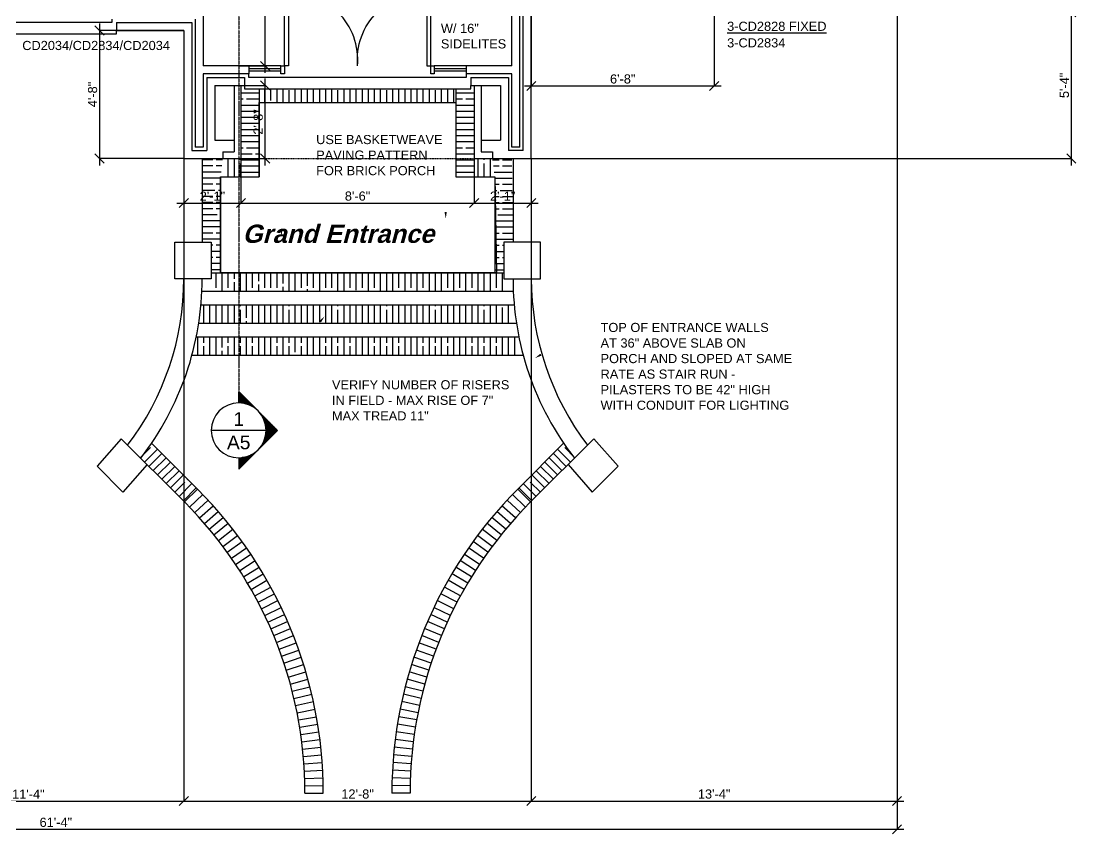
# Model space of a CAD drawing. Header units: inches. Extents: x 8 to 1535, y 73 to 1076.
# Drawn here: x 1073.4 to 1534.9, y 73.3 to 428.7 of the extents above; entities that cross this region are included whole.
import ezdxf
from ezdxf.enums import TextEntityAlignment as Align

# ---------------------------------------------------------------- set-up
doc = ezdxf.new("R2010")
doc.units = ezdxf.units.IN
doc.header["$MEASUREMENT"] = 0
doc.linetypes.add('HDR', pattern=[0.36, 0.1, -0.075, 0.11, -0.075])
doc.linetypes.add('THREEDOT', pattern=[1.75, 1, -0.15, 0.05, -0.15, 0.05, -0.15, 0.05, -0.15])
for name, color, linetype in [('AR BRICK WALL', 2, 'Continuous'), ('AR DOOR', 2, 'Continuous'), ('AR GLAZING', 2, 'Continuous'), ('AR HEADER', 3, 'HDR'), ('AR WALL', 7, 'Continuous'), ('BRIEF NOTE', 4, 'Continuous'), ('DIMENSIONS', 2, 'Continuous'), ('DWG TEXTURE', 3, 'Continuous'), ('GENERAL NOTE', 4, 'Continuous'), ('MEDIUM', 6, 'Continuous'), ('TITLES', 7, 'Continuous')]:
    doc.layers.add(name, color=color, linetype=linetype)
doc.styles.add('BRNOTES', font='swisseb.ttf', dxfattribs={"oblique": 15, "height": 5})
doc.styles.add('DIMTXT', font='ARIAL.TTF', dxfattribs={"height": 4})
doc.styles.add('NOTES', font='ARIAL.TTF', dxfattribs={"height": 4})
doc.styles.add('RMNAMES', font='ARIAL.TTF', dxfattribs={"height": 9})
doc.dimstyles.new('Arch', dxfattribs={"dimtxt": 0.1875, "dimasz": 4, "dimexe": 0.179993, "dimexo": 0.0625, "dimgap": 1, "dimtad": 1, "dimtoh": 1, "dimdec": 4, "dimzin": 0, "dimdsep": 46, "dimlunit": 4, "dimtxsty": 'DIMTXT', "dimblk1": 'OBLIQUE', "dimblk2": 'OBLIQUE', "dimsah": 1, "dimcen": 0.089996, "dimdle": 3, "dimadec": 0, "dimazin": 0, "dimtfac": 1, "dimtdec": 4, "dimtofl": 0, "dimtmove": 0, "dimatfit": 3, "dimldrblk": 'OBLIQUE', "dimfxl": 0, "dimfrac": 2, "dimtolj": 1, "dimtzin": 0, "dimarcsym": 0})

# ---------------------------------------------------------------- blocks, each defined once
blk = doc.blocks.new('DETCO 4')
at = {"layer": 'TITLES'}
blk.add_line((12, 0), (-12, 0), dxfattribs=at)
at = {"layer": 'TITLES', "color": 6, "style": 'RMNAMES'}
for tag, p in [('LTR', (0, 1.95)), ('SHT', (0, -8.25))]:
    blk.add_attdef(tag, text='', height=6, dxfattribs=at).set_placement(p, align=Align.CENTER)
blk = doc.blocks.new('*X59')
at = {"color": 0}
for p, q in [((1253.8, 235.89), (1248.14, 241.54)), ((1250.19, 243.27), (1250.03, 243.43)), ((1255.68, 237.77), (1251.25, 242.21)), ((1248.14, 230.23), (1242.48, 235.89)), ((1250.03, 232.12), (1244.37, 237.77)), ((1251.91, 234), (1246.26, 239.66)), ((1244.37, 226.46), (1238.71, 232.11)), ((1246.26, 228.34), (1240.6, 234)), ((1238.71, 220.8), (1233.06, 226.46)), ((1235.1, 228.18), (1234.94, 228.34)), ((1240.6, 222.69), (1236.16, 227.12)), ((1242.48, 224.57), (1236.83, 230.23)), ((1236.83, 218.91), (1231.17, 224.57))]:
    blk.add_line(p, q, dxfattribs=at)
blk = doc.blocks.new('*X58')
at = {"color": 0}
for p, q in [((1219.69, 368.01), (1222.5, 368.01)), ((1220.02, 365.35), (1222.5, 365.35)), ((1224, 368.01), (1228.12, 368.01)), ((1224, 365.35), (1228.16, 365.35)), ((1220.36, 362.68), (1228.19, 362.68)), ((1220.61, 360.01), (1228.23, 360.01)), ((1220.61, 357.35), (1222.5, 357.35)), ((1224, 357.35), (1228.27, 357.35)), ((1220.61, 354.68), (1221.5, 354.68)), ((1220.61, 352.01), (1222.5, 352.01)), ((1223, 354.68), (1228.3, 354.68)), ((1224, 352.01), (1228.34, 352.01)), ((1220.61, 349.34), (1222.5, 349.34)), ((1220.61, 346.68), (1222.5, 346.68)), ((1224, 349.34), (1228.38, 349.34)), ((1224, 346.68), (1228.41, 346.68)), ((1222, 344.01), (1228.45, 344.01)), ((1220.61, 341.34), (1228.49, 341.34)), ((1220.61, 338.68), (1228.52, 338.68)), ((1220.61, 336.01), (1222.5, 336.01)), ((1221, 333.34), (1228.6, 333.34)), ((1224, 336.01), (1228.56, 336.01)), ((1220.61, 330.68), (1222.5, 330.68)), ((1220.61, 328.01), (1224.61, 328.01)), ((1224, 330.68), (1224.61, 330.68)), ((1220.61, 325.34), (1222.5, 325.34)), ((1224, 325.34), (1224.61, 325.34)), ((1220.61, 322.68), (1224.61, 322.68)), ((1220.61, 320.01), (1224.61, 320.01))]:
    blk.add_line(p, q, dxfattribs=at)
blk = doc.blocks.new('*X57')
at = {"color": 0}
for p, q in [((1104.03, 360.61), (1104.03, 368.61)), ((1106.7, 360.61), (1106.7, 368.61)), ((1109.37, 368), (1109.37, 368.61)), ((1109.37, 360.61), (1109.37, 366.5))]:
    blk.add_line(p, q, dxfattribs=at)
blk = doc.blocks.new('*X56')
at = {"color": 0}
for p, q in [((1213.37, 360.61), (1213.37, 368.61)), ((1216.04, 368), (1216.04, 368.61)), ((1216.04, 360.61), (1216.04, 366.5)), ((1218.7, 360.61), (1218.7, 368.61))]:
    blk.add_line(p, q, dxfattribs=at)
blk = doc.blocks.new('*X55')
at = {"color": 0}
for p, q in [((1098.7, 312), (1098.7, 318.61)), ((1101.37, 310.61), (1101.37, 318.61)), ((1104.03, 312), (1104.03, 318.61)), ((1106.7, 316), (1106.7, 318.61)), ((1109.37, 310.61), (1109.37, 318.5)), ((1112.04, 310.61), (1112.04, 318.61)), ((1114.7, 312), (1114.7, 318.61)), ((1117.37, 315), (1117.37, 318.61)), ((1120.04, 312), (1120.04, 318.61)), ((1122.7, 312), (1122.7, 318.61)), ((1125.37, 312), (1125.37, 318.61)), ((1128.04, 314), (1128.04, 318.61)), ((1130.7, 310.61), (1130.7, 318.5)), ((1133.37, 310.61), (1133.37, 318.61)), ((1136.04, 312), (1136.04, 318.61)), ((1138.7, 313), (1138.7, 318.61)), ((1141.37, 312), (1141.37, 318.61)), ((1144.04, 310.61), (1144.04, 318.61)), ((1146.7, 312), (1146.7, 318.61)), ((1149.37, 312), (1149.37, 318.61)), ((1152.04, 310.61), (1152.04, 318.5)), ((1154.7, 310.61), (1154.7, 318.61)), ((1157.37, 312), (1157.37, 318.61)), ((1160.04, 311), (1160.04, 318.61)), ((1162.7, 312), (1162.7, 318.61)), ((1165.37, 310.61), (1165.37, 318.61)), ((1168.04, 312), (1168.04, 318.61)), ((1170.7, 310.61), (1170.7, 318.61)), ((1173.37, 310.61), (1173.37, 318.5)), ((1176.04, 310.61), (1176.04, 318.61)), ((1178.7, 312), (1178.7, 318.61)), ((1181.37, 310.61), (1181.37, 318.61)), ((1184.04, 312), (1184.04, 318.61)), ((1186.7, 310.61), (1186.7, 318.61)), ((1189.37, 312), (1189.37, 318.61)), ((1192.04, 310.61), (1192.04, 318.61)), ((1194.7, 310.61), (1194.7, 318.5)), ((1197.37, 310.61), (1197.37, 318.61)), ((1200.04, 312), (1200.04, 318.61)), ((1202.7, 310.61), (1202.7, 318.61)), ((1205.37, 312), (1205.37, 318.61)), ((1208.04, 310.61), (1208.04, 318.61)), ((1210.7, 312), (1210.7, 318.61)), ((1213.37, 310.61), (1213.37, 318.61)), ((1216.04, 310.61), (1216.04, 318.5)), ((1218.7, 310.61), (1218.7, 318.61)), ((1221.37, 312), (1221.37, 318.61)), ((1224.04, 310.61), (1224.04, 318.61)), ((1106.7, 310.61), (1106.7, 314.5)), ((1117.37, 310.61), (1117.37, 313.5)), ((1128.04, 310.61), (1128.04, 312.5)), ((1138.7, 310.61), (1138.7, 311.5))]:
    blk.add_line(p, q, dxfattribs=at)
blk = doc.blocks.new('*X54')
at = {"color": 0}
for p, q in [((1109.61, 397.35), (1117.61, 397.35)), ((1109.61, 394.68), (1110.5, 394.68)), ((1112, 394.68), (1117.61, 394.68)), ((1109.61, 392.01), (1117.61, 392.01)), ((1109.61, 389.35), (1117.61, 389.35)), ((1109.61, 386.68), (1117.61, 386.68)), ((1109.61, 384.01), (1117.61, 384.01)), ((1109.61, 381.35), (1117.61, 381.35)), ((1109.61, 378.68), (1117.61, 378.68)), ((1109.61, 376.01), (1117.61, 376.01)), ((1109.61, 373.35), (1110.5, 373.35)), ((1109.61, 370.68), (1114.5, 370.68)), ((1112, 373.35), (1117.61, 373.35)), ((1116, 370.68), (1117.61, 370.68)), ((1109.61, 368.01), (1117.61, 368.01)), ((1109.61, 365.35), (1117.5, 365.35)), ((1109.61, 362.68), (1117.61, 362.68))]:
    blk.add_line(p, q, dxfattribs=at)
blk = doc.blocks.new('*X53')
at = {"color": 0}
for p, q in [((1203.61, 397.35), (1211.61, 397.35)), ((1203.61, 394.68), (1206.5, 394.68)), ((1208, 394.68), (1211.61, 394.68)), ((1203.61, 392.01), (1211.5, 392.01)), ((1203.61, 389.35), (1211.61, 389.35)), ((1203.61, 386.68), (1211.61, 386.68)), ((1203.61, 384.01), (1211.61, 384.01)), ((1203.61, 381.35), (1211.61, 381.35)), ((1203.61, 378.68), (1211.61, 378.68)), ((1203.61, 376.01), (1211.61, 376.01)), ((1203.61, 373.35), (1206.5, 373.35)), ((1203.61, 370.68), (1211.61, 370.68)), ((1208, 373.35), (1211.61, 373.35)), ((1203.61, 368.01), (1211.61, 368.01)), ((1203.61, 365.35), (1211.61, 365.35)), ((1203.61, 362.68), (1211.61, 362.68))]:
    blk.add_line(p, q, dxfattribs=at)
blk = doc.blocks.new('*X52')
at = {"color": 0}
for p, q in [((1120.04, 393.11), (1120.04, 399.11)), ((1122.7, 394), (1122.7, 399.11)), ((1125.37, 393.11), (1125.37, 399.11)), ((1128.04, 393.11), (1128.04, 399.11)), ((1130.7, 393.11), (1130.7, 398.5)), ((1133.37, 393.11), (1133.37, 399.11)), ((1136.04, 393.11), (1136.04, 399.11)), ((1138.7, 393.11), (1138.7, 399.11)), ((1141.37, 393.11), (1141.37, 399.11)), ((1144.04, 393.11), (1144.04, 399.11)), ((1146.7, 393.11), (1146.7, 399.11)), ((1149.37, 393.11), (1149.37, 399.11)), ((1152.04, 393.11), (1152.04, 398.5)), ((1154.7, 393.11), (1154.7, 399.11)), ((1157.37, 393.11), (1157.37, 399.11)), ((1160.04, 393.11), (1160.04, 399.11)), ((1162.7, 393.11), (1162.7, 399.11)), ((1165.37, 393.11), (1165.37, 399.11)), ((1168.04, 393.11), (1168.04, 399.11)), ((1170.7, 393.11), (1170.7, 399.11)), ((1173.37, 393.11), (1173.37, 398.5)), ((1176.04, 393.11), (1176.04, 399.11)), ((1178.7, 393.11), (1178.7, 399.11)), ((1181.37, 393.11), (1181.37, 399.11)), ((1184.04, 393.11), (1184.04, 399.11)), ((1186.7, 393.11), (1186.7, 399.11)), ((1189.37, 393.11), (1189.37, 399.11)), ((1192.04, 393.11), (1192.04, 399.11)), ((1194.7, 393.11), (1194.7, 398.5)), ((1197.37, 393.11), (1197.37, 399.11)), ((1200.04, 393.11), (1200.04, 399.11)), ((1202.7, 393.11), (1202.7, 399.11))]:
    blk.add_line(p, q, dxfattribs=at)
blk = doc.blocks.new('*X51')
at = {"color": 0}
for p, q in [((1090.7, 282.61), (1090.7, 290.61)), ((1093.37, 288), (1093.37, 290.61)), ((1093.37, 282.61), (1093.37, 286.5)), ((1096.03, 282.61), (1096.03, 290.61)), ((1098.7, 282.61), (1098.7, 290.61)), ((1101.37, 286), (1101.37, 290.61)), ((1104.03, 288), (1104.03, 290.61)), ((1104.03, 282.61), (1104.03, 286.5)), ((1106.7, 282.61), (1106.7, 290.61)), ((1109.37, 288), (1109.37, 290.61)), ((1109.37, 282.61), (1109.37, 286.5)), ((1112.04, 282.61), (1112.04, 290.61)), ((1114.7, 288), (1114.7, 290.61)), ((1114.7, 282.61), (1114.7, 286.5)), ((1117.37, 282.61), (1117.37, 290.61)), ((1120.04, 282.61), (1120.04, 290.61)), ((1122.7, 282.61), (1122.7, 290.61)), ((1125.37, 288), (1125.37, 290.61)), ((1125.37, 282.61), (1125.37, 286.5)), ((1128.04, 282.61), (1128.04, 290.61)), ((1130.7, 288), (1130.7, 290.61)), ((1130.7, 282.61), (1130.7, 286.5)), ((1133.37, 284), (1133.37, 290.61)), ((1136.04, 288), (1136.04, 290.61)), ((1136.04, 282.61), (1136.04, 286.5)), ((1138.7, 282.61), (1138.7, 290.61)), ((1141.37, 282.61), (1141.37, 290.61)), ((1144.04, 282.61), (1144.04, 290.61)), ((1146.7, 288), (1146.7, 290.61)), ((1146.7, 282.61), (1146.7, 286.5)), ((1149.37, 282.61), (1149.37, 290.61)), ((1152.04, 288), (1152.04, 290.61)), ((1152.04, 282.61), (1152.04, 286.5)), ((1154.7, 282.61), (1154.7, 290.61)), ((1157.37, 288), (1157.37, 290.61)), ((1157.37, 282.61), (1157.37, 286.5)), ((1160.04, 282.61), (1160.04, 290.61)), ((1162.7, 282.61), (1162.7, 290.61)), ((1165.37, 282.61), (1165.37, 290.61)), ((1168.04, 288), (1168.04, 290.61)), ((1168.04, 282.61), (1168.04, 286.5)), ((1170.7, 282.61), (1170.7, 290.61)), ((1173.37, 288), (1173.37, 290.61)), ((1173.37, 282.61), (1173.37, 286.5)), ((1176.04, 282.61), (1176.04, 290.61)), ((1178.7, 288), (1178.7, 290.61)), ((1178.7, 282.61), (1178.7, 286.5)), ((1181.37, 282.61), (1181.37, 290.61)), ((1184.04, 282.61), (1184.04, 290.61)), ((1186.7, 282.61), (1186.7, 290.61)), ((1189.37, 288), (1189.37, 290.61)), ((1189.37, 282.61), (1189.37, 286.5)), ((1192.04, 282.61), (1192.04, 290.61)), ((1194.7, 288), (1194.7, 290.61)), ((1194.7, 282.61), (1194.7, 286.5)), ((1197.37, 282.61), (1197.37, 290.61)), ((1200.04, 288), (1200.04, 290.61)), ((1200.04, 282.61), (1200.04, 286.5)), ((1202.7, 282.61), (1202.7, 290.61)), ((1205.37, 282.61), (1205.37, 290.61)), ((1208.04, 282.61), (1208.04, 290.61)), ((1210.7, 288), (1210.7, 290.61)), ((1210.7, 282.61), (1210.7, 286.5)), ((1213.37, 282.61), (1213.37, 290.61)), ((1216.04, 288), (1216.04, 290.61)), ((1216.04, 282.61), (1216.04, 286.5)), ((1218.7, 282.61), (1218.7, 290.61)), ((1221.37, 288), (1221.37, 290.61)), ((1221.37, 282.61), (1221.37, 286.5)), ((1224.04, 282.61), (1224.04, 290.61)), ((1226.7, 282.61), (1226.7, 290.61)), ((1229.37, 282.61), (1229.37, 290.61)), ((1101.37, 282.61), (1101.37, 284.5))]:
    blk.add_line(p, q, dxfattribs=at)
blk = doc.blocks.new('*X50')
at = {"color": 0}
for p, q in [((1093.37, 296.61), (1093.37, 304.61)), ((1096.03, 296.61), (1096.03, 304.61)), ((1098.7, 296.61), (1098.7, 304.61)), ((1101.37, 296.61), (1101.37, 304.61)), ((1104.03, 296.61), (1104.03, 304.61)), ((1106.7, 296.61), (1106.7, 304.61)), ((1109.37, 304), (1109.37, 304.61)), ((1112.04, 299), (1112.04, 304.61)), ((1114.7, 296.61), (1114.7, 304.61)), ((1117.37, 296.61), (1117.37, 304.61)), ((1120.04, 296.61), (1120.04, 304.61)), ((1122.7, 296.61), (1122.7, 304.61)), ((1125.37, 296.61), (1125.37, 304.61)), ((1128.04, 296.61), (1128.04, 304.61)), ((1130.7, 304), (1130.7, 304.61)), ((1133.37, 296.61), (1133.37, 304.61)), ((1136.04, 296.61), (1136.04, 304.61)), ((1138.7, 296.61), (1138.7, 304.61)), ((1141.37, 296.61), (1141.37, 304.61)), ((1144.04, 297), (1144.04, 304.61)), ((1146.7, 296.61), (1146.7, 304.61)), ((1149.37, 296.61), (1149.37, 304.61)), ((1152.04, 304), (1152.04, 304.61)), ((1154.7, 296.61), (1154.7, 304.61)), ((1157.37, 296.61), (1157.37, 304.61)), ((1160.04, 296.61), (1160.04, 304.61)), ((1162.7, 296.61), (1162.7, 304.61)), ((1165.37, 296.61), (1165.37, 304.61)), ((1168.04, 296.61), (1168.04, 304.61)), ((1170.7, 296.61), (1170.7, 304.61)), ((1173.37, 304), (1173.37, 304.61)), ((1176.04, 296.61), (1176.04, 304.61)), ((1178.7, 296.61), (1178.7, 304.61)), ((1181.37, 296.61), (1181.37, 304.61)), ((1184.04, 296.61), (1184.04, 304.61)), ((1186.7, 296.61), (1186.7, 304.61)), ((1189.37, 296.61), (1189.37, 304.61)), ((1192.04, 296.61), (1192.04, 304.61)), ((1194.7, 304), (1194.7, 304.61)), ((1197.37, 296.61), (1197.37, 304.61)), ((1200.04, 296.61), (1200.04, 304.61)), ((1202.7, 296.61), (1202.7, 304.61)), ((1205.37, 296.61), (1205.37, 304.61)), ((1208.04, 296.61), (1208.04, 304.61)), ((1210.7, 296.61), (1210.7, 304.61)), ((1216.04, 304), (1216.04, 304.61)), ((1221.37, 296.61), (1221.37, 304.61)), ((1226.7, 296.61), (1226.7, 304.61)), ((1109.37, 296.61), (1109.37, 302.5)), ((1130.7, 296.61), (1130.7, 302.5)), ((1152.04, 296.61), (1152.04, 302.5)), ((1173.37, 296.61), (1173.37, 302.5)), ((1194.7, 296.61), (1194.7, 302.5)), ((1213.37, 296.61), (1213.37, 304.5)), ((1216.04, 296.61), (1216.04, 302.5)), ((1218.7, 296.61), (1218.7, 304.5)), ((1224.04, 296.61), (1224.04, 303.5)), ((1112.04, 296.61), (1112.04, 297.5))]:
    blk.add_line(p, q, dxfattribs=at)
blk = doc.blocks.new('_OBLIQUE')
at = {"color": 0, "linetype": 'ByBlock'}
blk.add_line((-0.5, -0.5), (0.5, 0.5), dxfattribs=at)
blk = doc.blocks.new('*D66')
at = {"layer": 'Defpoints', "color": 0}
for p in [(1144.61, 368.61), (1008.61, 304.61), (1144.61, 87.66)]:
    blk.add_point(p, dxfattribs=at)
at = {"layer": 'DIMENSIONS', "color": 0, "lineweight": -2}
for p, q in [((1144.61, 368.55), (1144.61, 87.48)), ((1008.61, 304.55), (1008.61, 87.48)), ((1005.61, 87.66), (1147.61, 87.66))]:
    blk.add_line(p, q, dxfattribs=at)
at = {"layer": 'DIMENSIONS', "color": 0, "lineweight": -2, "xscale": 4, "yscale": 4, "zscale": 4, "rotation": 180}
blk.add_blockref('_OBLIQUE', (1008.61, 87.66), dxfattribs=at)
at = {"layer": 'DIMENSIONS', "color": 0, "lineweight": -2, "xscale": 4, "yscale": 4, "zscale": 4}
blk.add_blockref('_OBLIQUE', (1144.61, 87.66), dxfattribs=at)
at = {"layer": 'DIMENSIONS', "color": 0, "insert": (1076.61, 90.67), "char_height": 4, "attachment_point": 5, "style": 'DIMTXT'}
blk.add_mtext('\\A1;11\'-4"', dxfattribs=at)
blk = doc.blocks.new('*D67')
at = {"layer": 'Defpoints', "color": 0}
for p in [(1144.61, 368.61), (1296.61, 368.61), (1296.61, 87.66)]:
    blk.add_point(p, dxfattribs=at)
at = {"layer": 'DIMENSIONS', "color": 0, "lineweight": -2}
for p, q in [((1144.61, 368.55), (1144.61, 87.48)), ((1296.61, 368.55), (1296.61, 87.48)), ((1141.61, 87.66), (1299.61, 87.66))]:
    blk.add_line(p, q, dxfattribs=at)
at = {"layer": 'DIMENSIONS', "color": 0, "lineweight": -2, "xscale": 4, "yscale": 4, "zscale": 4, "rotation": 180}
blk.add_blockref('_OBLIQUE', (1144.61, 87.66), dxfattribs=at)
at = {"layer": 'DIMENSIONS', "color": 0, "lineweight": -2, "xscale": 4, "yscale": 4, "zscale": 4}
blk.add_blockref('_OBLIQUE', (1296.61, 87.66), dxfattribs=at)
at = {"layer": 'DIMENSIONS', "color": 0, "insert": (1220.61, 90.7), "char_height": 4, "attachment_point": 5, "style": 'DIMTXT'}
blk.add_mtext('\\A1;12\'-8"', dxfattribs=at)
blk = doc.blocks.new('*D68')
at = {"layer": 'Defpoints', "color": 0}
for p in [(1456.61, 432.61), (1296.61, 368.61), (1456.61, 87.66)]:
    blk.add_point(p, dxfattribs=at)
at = {"layer": 'DIMENSIONS', "color": 0, "lineweight": -2}
for p, q in [((1456.61, 432.55), (1456.61, 87.48)), ((1296.61, 368.55), (1296.61, 87.48)), ((1293.61, 87.66), (1459.61, 87.66))]:
    blk.add_line(p, q, dxfattribs=at)
at = {"layer": 'DIMENSIONS', "color": 0, "lineweight": -2, "xscale": 4, "yscale": 4, "zscale": 4, "rotation": 180}
blk.add_blockref('_OBLIQUE', (1296.61, 87.66), dxfattribs=at)
at = {"layer": 'DIMENSIONS', "color": 0, "lineweight": -2, "xscale": 4, "yscale": 4, "zscale": 4}
blk.add_blockref('_OBLIQUE', (1456.61, 87.66), dxfattribs=at)
at = {"layer": 'DIMENSIONS', "color": 0, "insert": (1376.61, 90.7), "char_height": 4, "attachment_point": 5, "style": 'DIMTXT'}
blk.add_mtext('\\A1;13\'-4"', dxfattribs=at)
blk = doc.blocks.new('*D71')
at = {"layer": 'Defpoints', "color": 0}
for p in [(1144.61, 424.61), (1107.74, 368.61), (1144.61, 368.61)]:
    blk.add_point(p, dxfattribs=at)
at = {"layer": 'DIMENSIONS', "color": 0, "lineweight": -2}
for p, q in [((1144.55, 424.61), (1107.56, 424.61)), ((1107.74, 427.61), (1107.74, 365.61)), ((1144.55, 368.61), (1107.56, 368.61))]:
    blk.add_line(p, q, dxfattribs=at)
at = {"layer": 'DIMENSIONS', "color": 0, "lineweight": -2, "xscale": 4, "yscale": 4, "zscale": 4}
for p, rotation in [((1107.74, 424.61), 90), ((1107.74, 368.61), 270)]:
    blk.add_blockref('_OBLIQUE', p, dxfattribs=dict(at, rotation=rotation))
at = {"layer": 'DIMENSIONS', "color": 0, "insert": (1104.7, 396.61), "char_height": 4, "attachment_point": 5, "rotation": 90, "style": 'DIMTXT'}
blk.add_mtext('\\A1;4\'-8"', dxfattribs=at)
blk = doc.blocks.new('*D72')
at = {"layer": 'Defpoints', "color": 0}
for p in [(1456.61, 432.61), (1532.87, 432.61), (1296.61, 368.61)]:
    blk.add_point(p, dxfattribs=at)
at = {"layer": 'DIMENSIONS', "color": 0, "lineweight": -2}
for p, q in [((1532.87, 365.61), (1532.87, 435.61)), ((1456.68, 432.61), (1533.05, 432.61)), ((1296.68, 368.61), (1533.05, 368.61))]:
    blk.add_line(p, q, dxfattribs=at)
at = {"layer": 'DIMENSIONS', "color": 0, "lineweight": -2, "xscale": 4, "yscale": 4, "zscale": 4}
for p, rotation in [((1532.87, 432.61), 90), ((1532.87, 368.61), 270)]:
    blk.add_blockref('_OBLIQUE', p, dxfattribs=dict(at, rotation=rotation))
at = {"layer": 'DIMENSIONS', "color": 0, "insert": (1529.83, 400.61), "char_height": 4, "attachment_point": 5, "rotation": 90, "style": 'DIMTXT'}
blk.add_mtext('\\A1;5\'-4"', dxfattribs=at)
blk = doc.blocks.new('*X19')
at = {"color": 0}
for p, q in [((220.97, 78.6), (223.84, 78.6)), ((221.17, 78.8), (223.84, 78.8)), ((221.37, 79), (223.84, 79)), ((221.57, 79.2), (223.84, 79.2)), ((221.77, 79.4), (223.84, 79.4)), ((221.97, 79.6), (223.84, 79.6)), ((222.17, 79.8), (223.84, 79.8)), ((222.37, 80), (223.84, 80)), ((222.57, 80.2), (223.84, 80.2)), ((222.77, 80.4), (223.84, 80.4)), ((222.97, 80.6), (223.84, 80.6)), ((223.17, 80.8), (223.84, 80.8)), ((223.37, 81), (223.84, 81)), ((223.57, 81.2), (223.84, 81.2)), ((223.77, 81.4), (223.84, 81.4)), ((216.37, 74), (216.51, 74)), ((216.57, 74.2), (216.78, 74.2)), ((216.77, 74.4), (217.06, 74.4)), ((216.97, 74.6), (217.36, 74.6)), ((217.17, 74.8), (217.69, 74.8)), ((217.37, 75), (218.04, 75)), ((217.57, 75.2), (218.41, 75.2)), ((217.77, 75.4), (218.83, 75.4)), ((217.97, 75.6), (219.29, 75.6)), ((218.17, 75.8), (219.81, 75.8)), ((218.37, 76), (220.42, 76)), ((218.57, 76.2), (221.18, 76.2)), ((218.77, 76.4), (222.3, 76.4)), ((218.97, 76.6), (223.84, 76.6)), ((219.17, 76.8), (223.84, 76.8)), ((219.37, 77), (223.84, 77)), ((219.57, 77.2), (223.84, 77.2)), ((219.77, 77.4), (223.84, 77.4)), ((219.97, 77.6), (223.84, 77.6)), ((220.17, 77.8), (223.84, 77.8)), ((220.37, 78), (223.84, 78)), ((220.57, 78.2), (223.84, 78.2)), ((220.77, 78.4), (223.84, 78.4)), ((211.77, 69.4), (212.89, 69.4)), ((211.97, 69.6), (212.98, 69.6)), ((212.17, 69.8), (213.08, 69.8)), ((212.37, 70), (213.18, 70)), ((212.57, 70.2), (213.28, 70.2)), ((212.77, 70.4), (213.39, 70.4)), ((212.97, 70.6), (213.51, 70.6)), ((213.17, 70.8), (213.63, 70.8)), ((213.37, 71), (213.76, 71)), ((213.57, 71.2), (213.89, 71.2)), ((213.77, 71.4), (214.03, 71.4)), ((213.97, 71.6), (214.17, 71.6)), ((214.17, 71.8), (214.32, 71.8)), ((214.37, 72), (214.48, 72)), ((214.57, 72.2), (214.64, 72.2)), ((214.77, 72.4), (214.81, 72.4)), ((214.97, 72.6), (214.99, 72.6)), ((215.17, 72.8), (215.18, 72.8)), ((215.57, 73.2), (215.58, 73.2)), ((215.77, 73.4), (215.79, 73.4)), ((215.97, 73.6), (216.02, 73.6)), ((216.17, 73.8), (216.26, 73.8)), ((207.17, 64.8), (211.85, 64.8)), ((207.37, 65), (211.85, 65)), ((207.57, 65.2), (211.86, 65.2)), ((207.77, 65.4), (211.88, 65.4)), ((207.97, 65.6), (211.89, 65.6)), ((208.17, 65.8), (211.91, 65.8)), ((208.37, 66), (211.94, 66)), ((208.57, 66.2), (211.96, 66.2)), ((208.77, 66.4), (211.99, 66.4)), ((208.97, 66.6), (212.03, 66.6)), ((209.17, 66.8), (212.07, 66.8)), ((209.37, 67), (212.11, 67)), ((209.57, 67.2), (212.15, 67.2)), ((209.77, 67.4), (212.2, 67.4)), ((209.97, 67.6), (212.25, 67.6)), ((210.17, 67.8), (212.31, 67.8)), ((210.37, 68), (212.36, 68)), ((210.57, 68.2), (212.43, 68.2)), ((210.77, 68.4), (212.49, 68.4)), ((210.97, 68.6), (212.57, 68.6)), ((211.17, 68.8), (212.64, 68.8)), ((211.37, 69), (212.72, 69)), ((211.57, 69.2), (212.8, 69.2)), ((206.97, 64.6), (211.84, 64.6)), ((206.97, 64.4), (211.84, 64.4)), ((207.17, 64.2), (211.85, 64.2)), ((207.37, 64), (211.85, 64)), ((207.57, 63.8), (211.86, 63.8)), ((207.77, 63.6), (211.88, 63.6)), ((207.97, 63.4), (211.89, 63.4)), ((208.17, 63.2), (211.91, 63.2)), ((208.37, 63), (211.94, 63)), ((208.57, 62.8), (211.96, 62.8)), ((208.77, 62.6), (211.99, 62.6)), ((208.97, 62.4), (212.03, 62.4)), ((209.17, 62.2), (212.07, 62.2)), ((209.37, 62), (212.11, 62)), ((209.57, 61.8), (212.15, 61.8)), ((209.77, 61.6), (212.2, 61.6)), ((209.97, 61.4), (212.25, 61.4)), ((210.17, 61.2), (212.31, 61.2)), ((210.37, 61), (212.36, 61)), ((210.57, 60.8), (212.43, 60.8)), ((210.77, 60.6), (212.49, 60.6)), ((210.97, 60.4), (212.56, 60.4)), ((211.17, 60.2), (212.64, 60.2)), ((211.37, 60), (212.72, 60)), ((211.57, 59.8), (212.8, 59.8)), ((211.77, 59.6), (212.89, 59.6)), ((211.97, 59.4), (212.98, 59.4)), ((212.17, 59.2), (213.08, 59.2)), ((212.37, 59), (213.18, 59)), ((212.57, 58.8), (213.28, 58.8)), ((212.77, 58.6), (213.39, 58.6)), ((212.97, 58.4), (213.51, 58.4)), ((213.17, 58.2), (213.63, 58.2)), ((213.37, 58), (213.76, 58)), ((213.57, 57.8), (213.89, 57.8)), ((213.77, 57.6), (214.02, 57.6)), ((213.97, 57.4), (214.17, 57.4)), ((214.17, 57.2), (214.32, 57.2)), ((214.37, 57), (214.47, 57)), ((214.57, 56.8), (214.64, 56.8)), ((214.77, 56.6), (214.81, 56.6)), ((214.97, 56.4), (214.99, 56.4)), ((215.17, 56.2), (215.18, 56.2)), ((215.57, 55.8), (215.58, 55.8)), ((215.77, 55.6), (215.79, 55.6)), ((215.97, 55.4), (216.02, 55.4)), ((216.17, 55.2), (216.26, 55.2)), ((216.37, 55), (216.51, 55)), ((216.57, 54.8), (216.78, 54.8)), ((216.77, 54.6), (217.06, 54.6)), ((216.97, 54.4), (217.36, 54.4)), ((217.17, 54.2), (217.68, 54.2)), ((217.37, 54), (218.03, 54)), ((217.57, 53.8), (218.41, 53.8)), ((217.77, 53.6), (218.82, 53.6)), ((217.97, 53.4), (219.28, 53.4)), ((218.17, 53.2), (219.8, 53.2)), ((218.37, 53), (220.41, 53)), ((218.57, 52.8), (221.17, 52.8)), ((218.77, 52.6), (222.29, 52.6)), ((218.97, 52.4), (223.84, 52.4)), ((219.17, 52.2), (223.84, 52.2)), ((219.37, 52), (223.84, 52)), ((219.57, 51.8), (223.84, 51.8)), ((219.77, 51.6), (223.84, 51.6)), ((219.97, 51.4), (223.84, 51.4)), ((220.17, 51.2), (223.84, 51.2)), ((220.37, 51), (223.84, 51)), ((220.57, 50.8), (223.84, 50.8)), ((220.77, 50.6), (223.84, 50.6)), ((220.97, 50.4), (223.84, 50.4)), ((221.17, 50.2), (223.84, 50.2)), ((221.37, 50), (223.84, 50)), ((221.57, 49.8), (223.84, 49.8)), ((221.77, 49.6), (223.84, 49.6)), ((221.97, 49.4), (223.84, 49.4)), ((222.17, 49.2), (223.84, 49.2)), ((222.37, 49), (223.84, 49)), ((222.57, 48.8), (223.84, 48.8)), ((222.77, 48.6), (223.84, 48.6)), ((222.97, 48.4), (223.84, 48.4)), ((223.17, 48.2), (223.84, 48.2)), ((223.37, 48), (223.84, 48)), ((223.57, 47.8), (223.84, 47.8)), ((223.77, 47.6), (223.84, 47.6))]:
    blk.add_line(p, q, dxfattribs=at)
blk = doc.blocks.new('DETCO 2')
at = {"layer": 'GENERAL NOTE', "color": 7}
for p, q in [((-12, 16.97), (-28.97, 0)), ((-12, 16.97), (4.97, 0)), ((-24, 0), (-28.97, 0)), ((0, 0), (4.97, 0))]:
    blk.add_line(p, q, dxfattribs=at)
blk.add_circle((-12, 0), 12, dxfattribs=at)
at = {"layer": 'GENERAL NOTE', "color": 3, "rotation": 270}
blk.add_blockref('*X19', (-76.5, 223.84), dxfattribs=at)
blk = doc.blocks.new('*D80')
at = {"layer": 'Defpoints', "color": 0}
for p in [(1171.11, 400.61), (1180.18, 400.61), (1169.61, 368.61)]:
    blk.add_point(p, dxfattribs=at)
at = {"layer": 'DIMENSIONS', "color": 0, "lineweight": -2}
for p, q in [((1180.18, 365.61), (1180.18, 403.61)), ((1171.18, 400.61), (1180.36, 400.61)), ((1169.68, 368.61), (1180.36, 368.61))]:
    blk.add_line(p, q, dxfattribs=at)
at = {"layer": 'DIMENSIONS', "color": 0, "lineweight": -2, "xscale": 4, "yscale": 4, "zscale": 4}
for p, rotation in [((1180.18, 400.61), 90), ((1180.18, 368.61), 270)]:
    blk.add_blockref('_OBLIQUE', p, dxfattribs=dict(at, rotation=rotation))
at = {"layer": 'DIMENSIONS', "color": 0, "insert": (1177.14, 384.61), "char_height": 4, "attachment_point": 5, "rotation": 90, "style": 'DIMTXT'}
blk.add_mtext('\\A1;2\'-8"', dxfattribs=at)
blk = doc.blocks.new('*D83')
at = {"layer": 'Defpoints', "color": 0}
for p in [(1296.61, 432.61), (1376.61, 431.11), (1376.61, 400.34)]:
    blk.add_point(p, dxfattribs=at)
at = {"layer": 'DIMENSIONS', "color": 0, "lineweight": -2}
for p, q in [((1296.61, 432.55), (1296.61, 400.16)), ((1376.61, 431.05), (1376.61, 400.16)), ((1293.61, 400.34), (1379.61, 400.34))]:
    blk.add_line(p, q, dxfattribs=at)
at = {"layer": 'DIMENSIONS', "color": 0, "lineweight": -2, "xscale": 4, "yscale": 4, "zscale": 4, "rotation": 180}
blk.add_blockref('_OBLIQUE', (1296.61, 400.34), dxfattribs=at)
at = {"layer": 'DIMENSIONS', "color": 0, "lineweight": -2, "xscale": 4, "yscale": 4, "zscale": 4}
blk.add_blockref('_OBLIQUE', (1376.61, 400.34), dxfattribs=at)
at = {"layer": 'DIMENSIONS', "color": 0, "insert": (1336.61, 403.39), "char_height": 4, "attachment_point": 5, "style": 'DIMTXT'}
blk.add_mtext('\\A1;6\'-8"', dxfattribs=at)
blk = doc.blocks.new('*D84')
at = {"layer": 'Defpoints', "color": 0}
for p in [(1144.61, 368.61), (1169.61, 368.61), (1169.61, 349.14)]:
    blk.add_point(p, dxfattribs=at)
at = {"layer": 'DIMENSIONS', "color": 0, "lineweight": -2}
for p, q in [((1144.61, 368.55), (1144.61, 348.96)), ((1169.61, 368.55), (1169.61, 348.96)), ((1141.61, 349.14), (1172.61, 349.14))]:
    blk.add_line(p, q, dxfattribs=at)
at = {"layer": 'DIMENSIONS', "color": 0, "lineweight": -2, "xscale": 4, "yscale": 4, "zscale": 4, "rotation": 180}
blk.add_blockref('_OBLIQUE', (1144.61, 349.14), dxfattribs=at)
at = {"layer": 'DIMENSIONS', "color": 0, "lineweight": -2, "xscale": 4, "yscale": 4, "zscale": 4}
blk.add_blockref('_OBLIQUE', (1169.61, 349.14), dxfattribs=at)
at = {"layer": 'DIMENSIONS', "color": 0, "insert": (1157.11, 352.15), "char_height": 4, "attachment_point": 5, "style": 'DIMTXT'}
blk.add_mtext('\\A1;2\'-1"', dxfattribs=at)
blk = doc.blocks.new('*D85')
at = {"layer": 'Defpoints', "color": 0}
for p in [(1169.61, 368.61), (1271.61, 368.61), (1271.61, 349.14)]:
    blk.add_point(p, dxfattribs=at)
at = {"layer": 'DIMENSIONS', "color": 0, "lineweight": -2}
for p, q in [((1169.61, 368.55), (1169.61, 348.96)), ((1271.61, 368.55), (1271.61, 348.96)), ((1166.61, 349.14), (1274.61, 349.14))]:
    blk.add_line(p, q, dxfattribs=at)
at = {"layer": 'DIMENSIONS', "color": 0, "lineweight": -2, "xscale": 4, "yscale": 4, "zscale": 4, "rotation": 180}
blk.add_blockref('_OBLIQUE', (1169.61, 349.14), dxfattribs=at)
at = {"layer": 'DIMENSIONS', "color": 0, "lineweight": -2, "xscale": 4, "yscale": 4, "zscale": 4}
blk.add_blockref('_OBLIQUE', (1271.61, 349.14), dxfattribs=at)
at = {"layer": 'DIMENSIONS', "color": 0, "insert": (1220.61, 352.18), "char_height": 4, "attachment_point": 5, "style": 'DIMTXT'}
blk.add_mtext('\\A1;8\'-6"', dxfattribs=at)
blk = doc.blocks.new('*D86')
at = {"layer": 'Defpoints', "color": 0}
for p in [(1271.61, 368.61), (1296.61, 368.61), (1296.61, 349.14)]:
    blk.add_point(p, dxfattribs=at)
at = {"layer": 'DIMENSIONS', "color": 0, "lineweight": -2}
for p, q in [((1271.61, 368.55), (1271.61, 348.96)), ((1296.61, 368.55), (1296.61, 348.96)), ((1268.61, 349.14), (1299.61, 349.14))]:
    blk.add_line(p, q, dxfattribs=at)
at = {"layer": 'DIMENSIONS', "color": 0, "lineweight": -2, "xscale": 4, "yscale": 4, "zscale": 4, "rotation": 180}
blk.add_blockref('_OBLIQUE', (1271.61, 349.14), dxfattribs=at)
at = {"layer": 'DIMENSIONS', "color": 0, "lineweight": -2, "xscale": 4, "yscale": 4, "zscale": 4}
blk.add_blockref('_OBLIQUE', (1296.61, 349.14), dxfattribs=at)
at = {"layer": 'DIMENSIONS', "color": 0, "insert": (1284.11, 352.15), "char_height": 4, "attachment_point": 5, "style": 'DIMTXT'}
blk.add_mtext('\\A1;2\'-1"', dxfattribs=at)
blk = doc.blocks.new('*D87')
at = {"layer": 'Defpoints', "color": 0}
for p in [(1456.61, 432.61), (720.61, 176.61), (1456.61, 75.28)]:
    blk.add_point(p, dxfattribs=at)
at = {"layer": 'DIMENSIONS', "color": 0, "lineweight": -2}
for p, q in [((1456.61, 432.55), (1456.61, 75.1)), ((720.61, 176.55), (720.61, 75.1)), ((717.61, 75.28), (1459.61, 75.28))]:
    blk.add_line(p, q, dxfattribs=at)
at = {"layer": 'DIMENSIONS', "color": 0, "lineweight": -2, "xscale": 4, "yscale": 4, "zscale": 4, "rotation": 180}
blk.add_blockref('_OBLIQUE', (720.61, 75.28), dxfattribs=at)
at = {"layer": 'DIMENSIONS', "color": 0, "lineweight": -2, "xscale": 4, "yscale": 4, "zscale": 4}
blk.add_blockref('_OBLIQUE', (1456.61, 75.28), dxfattribs=at)
at = {"layer": 'DIMENSIONS', "color": 0, "insert": (1088.61, 78.32), "char_height": 4, "attachment_point": 5, "style": 'DIMTXT'}
blk.add_mtext('\\A1;61\'-4"', dxfattribs=at)
blk = doc.blocks.new('*D138')
at = {"layer": 'Defpoints', "color": 0}
for p in [(1180.18, 602.61), (1202.11, 602.61), (1168.59, 409.11)]:
    blk.add_point(p, dxfattribs=at)
at = {"layer": 'DIMENSIONS', "color": 0, "lineweight": -2}
for p, q in [((1180.18, 406.11), (1180.18, 605.61)), ((1202.05, 602.61), (1180, 602.61)), ((1168.65, 409.11), (1180.36, 409.11))]:
    blk.add_line(p, q, dxfattribs=at)
at = {"layer": 'DIMENSIONS', "color": 0, "lineweight": -2, "xscale": 4, "yscale": 4, "zscale": 4}
for p, rotation in [((1180.18, 602.61), 90), ((1180.18, 409.11), 270)]:
    blk.add_blockref('_OBLIQUE', p, dxfattribs=dict(at, rotation=rotation))
at = {"layer": 'DIMENSIONS', "color": 0, "insert": (1177.11, 505.86), "char_height": 4, "attachment_point": 5, "rotation": 90, "style": 'DIMTXT'}
blk.add_mtext('\\A1;16\'-1 1/2"', dxfattribs=at)

msp = doc.modelspace()

# ---------------------------------------------------------------- linework, layer by layer
at = {"layer": 'AR BRICK WALL'}
for p, q in [((1293.11381, 372.10809), (1293.11381, 436.10809)), ((1296.61381, 368.60809), (1296.61381, 432.60809)), ((1115.11381, 428.10809), (1148.11381, 428.10809)), ((1115.11381, 428.10809), (1115.11381, 424.60809)), ((1115.11381, 424.60809), (1144.61381, 424.60809)), ((1144.61381, 424.60809), (1144.61381, 368.60809)), ((1148.11381, 428.10809), (1148.11381, 372.10809)), ((1154.61381, 404.10809), (1171.11381, 404.10809)), ((1154.61381, 404.10809), (1154.61381, 372.10809)), ((1171.11381, 404.10809), (1171.11381, 400.60809)), ((1270.11381, 404.10809), (1286.61381, 404.10809)), ((1270.11381, 404.10809), (1270.11381, 400.60809)), ((1286.61381, 404.10809), (1286.61381, 372.10809)), ((1158.11381, 400.60809), (1171.11381, 400.60809)), ((1158.11381, 400.60809), (1158.11381, 376.60809)), ((1166.61381, 400.60809), (1166.61381, 376.60809)), ((1169.61381, 400.60809), (1169.61381, 360.60809)), ((1177.61381, 399.10809), (1177.61381, 360.60809)), ((1263.61381, 399.10809), (1263.61381, 360.60809)), ((1270.11381, 400.60809), (1283.11381, 400.60809)), ((1271.61381, 400.60809), (1271.61381, 360.60809)), ((1274.61381, 400.60809), (1274.61381, 376.60809)), ((1283.11381, 400.60809), (1283.11381, 376.60809)), ((1158.11381, 376.60809), (1166.61381, 376.60809)), ((1166.61381, 376.60809), (1166.61381, 371.60809)), ((1274.61381, 376.60809), (1274.61381, 371.60809)), ((1274.61381, 376.60809), (1283.11381, 376.60809)), ((1148.11381, 372.10809), (1154.61381, 372.10809)), ((1161.61381, 371.60809), (1166.61381, 371.60809)), ((1161.61381, 371.60809), (1161.61381, 368.60809)), ((1274.61381, 371.60809), (1279.61381, 371.60809)), ((1279.61381, 371.60809), (1279.61381, 368.60809)), ((1293.11381, 372.10809), (1286.61381, 372.10809)), ((1144.61381, 368.60809), (1161.61381, 368.60809)), ((1161.61381, 368.60809), (1169.61381, 368.60809)), ((1271.61381, 368.60809), (1279.61381, 368.60809)), ((1279.61381, 368.60809), (1296.61381, 368.60809)), ((1160.61381, 360.60809), (1177.61381, 360.60809)), ((1160.61381, 360.60809), (1160.61381, 318.60809)), ((1263.61381, 360.60809), (1280.61381, 360.60809)), ((1280.61381, 360.60809), (1280.61381, 318.60809)), ((1156.61381, 318.60809), (1284.61381, 318.60809)), ((1152.09921, 304.60809), (1289.1284, 304.60809)), ((1150.05494, 290.60809), (1291.17267, 290.60809)), ((1130.48881, 244.1403), (1150.54988, 224.07923)), ((1310.7388, 244.1403), (1290.67773, 224.07923))]:
    msp.add_line(p, q, dxfattribs=at)
for centre, start, end in [((1017.61381, 91.14315), 0, 45), ((1423.61381, 91.14315), 135, 180)]:
    msp.add_arc(centre, 188, start, end, dxfattribs=at)
at = {"layer": 'AR DOOR'}
for p, q in [((1187.11381, 409.10809), (1173.11381, 409.10809)), ((1187.11381, 407.85809), (1173.11381, 407.85809)), ((1187.11381, 406.85809), (1173.11381, 406.85809)), ((1268.11381, 409.10809), (1254.11381, 409.10809)), ((1268.11381, 407.85809), (1254.11381, 407.85809)), ((1268.11381, 406.85809), (1254.11381, 406.85809)), ((1173.11381, 404.10809), (1173.11381, 405.60809)), ((1268.11381, 404.10809), (1173.11381, 404.10809)), ((1268.11381, 405.60809), (1268.11381, 404.10809)), ((1171.11381, 400.60809), (1171.11381, 399.10809)), ((1171.11381, 399.10809), (1270.11381, 399.10809)), ((1270.11381, 399.10809), (1270.11381, 400.60809)), ((1177.61381, 393.10809), (1263.61381, 393.10809))]:
    msp.add_line(p, q, dxfattribs=at)
for points in [[(1220.61381, 409.10809, 0.465990258), (1188.61381, 441.10809), (1190.36381, 441.10808), (1190.36381, 409.10808), (1188.61381, 409.10809), (1188.61381, 441.10809)], [(1220.61381, 409.10809, -0.465990258), (1252.61381, 441.10809), (1250.86381, 441.10808), (1250.86381, 409.10808), (1252.61381, 409.10809), (1252.61381, 441.10809)]]:
    msp.add_lwpolyline(points, format="xyb", dxfattribs=at)
at = {"layer": 'AR GLAZING'}
for p, q in [((1113.11381, 429.60809), (1113.11381, 428.10809)), ((1113.11381, 428.10809), (1026.11381, 428.10809)), ((1115.11381, 423.10809), (1115.11381, 424.60809)), ((1024.11381, 423.10809), (1115.11381, 423.10809))]:
    msp.add_line(p, q, dxfattribs=at)
at = {"layer": 'AR HEADER'}
msp.add_line((1169.61381, 368.60809), (1271.61381, 368.60809), dxfattribs=at)
at = {"layer": 'AR WALL'}
for p, q in [((1288.11381, 409.10809), (1288.11381, 447.10809)), ((1291.61381, 373.60809), (1291.61381, 437.60809)), ((1149.61381, 429.60809), (1149.61381, 373.60809)), ((1153.11381, 433.10809), (1153.11381, 409.10809)), ((1173.11381, 409.10809), (1153.11381, 409.10809)), ((1173.11381, 409.10809), (1173.11381, 405.60809)), ((1187.11381, 405.60809), (1187.11381, 409.10809)), ((1187.11381, 409.10809), (1188.61381, 409.10809)), ((1188.61381, 409.10809), (1188.61381, 405.60809)), ((1252.61381, 405.60809), (1252.61381, 409.10809)), ((1252.61381, 409.10809), (1254.11381, 409.10809)), ((1254.11381, 409.10809), (1254.11381, 405.60809)), ((1288.11381, 409.10809), (1268.11381, 409.10809)), ((1268.11381, 409.10809), (1268.11381, 405.60809)), ((1173.11381, 405.60809), (1153.11381, 405.60809)), ((1153.11381, 405.60809), (1153.11381, 373.60809)), ((1188.61381, 405.60809), (1187.11381, 405.60809)), ((1254.11381, 405.60809), (1252.61381, 405.60809)), ((1288.11381, 405.60809), (1268.11381, 405.60809)), ((1288.11381, 373.60809), (1288.11381, 405.60809)), ((1153.11381, 373.60809), (1149.61381, 373.60809)), ((1291.61381, 373.60809), (1288.11381, 373.60809))]:
    msp.add_line(p, q, dxfattribs=at)
at = {"layer": 'DWG TEXTURE'}
for p, q in [((1144.89303, 218.42237), (1150.54988, 224.07923)), ((1147.14456, 216.13029), (1152.90148, 221.68527)), ((1294.08305, 216.13029), (1288.32613, 221.68527)), ((1296.33459, 218.42237), (1290.67773, 224.07923)), ((1149.35482, 213.79838), (1155.20998, 219.24973)), ((1291.87279, 213.79838), (1286.01764, 219.24973)), ((1151.52311, 211.4274), (1157.47463, 216.77336)), ((1153.64873, 209.01809), (1159.69473, 214.25697)), ((1287.57888, 209.01809), (1281.53289, 214.25697)), ((1289.70451, 211.4274), (1283.75298, 216.77336)), ((1155.73101, 206.57122), (1161.86955, 211.70136)), ((1157.76928, 204.08758), (1163.99842, 209.10733)), ((1283.45833, 204.08758), (1277.2292, 209.10733)), ((1285.4966, 206.57122), (1279.35806, 211.70136)), ((1159.7629, 201.56795), (1166.08064, 206.47571)), ((1161.71123, 199.01313), (1168.11556, 203.80736)), ((1279.51638, 199.01313), (1273.11205, 203.80736)), ((1281.46471, 201.56795), (1275.14697, 206.47571)), ((1163.61365, 196.42395), (1170.10253, 201.1031)), ((1277.61397, 196.42395), (1271.12508, 201.1031)), ((1165.46955, 193.80123), (1172.04091, 198.36381)), ((1167.27834, 191.1458), (1173.93009, 195.59036)), ((1273.94928, 191.1458), (1267.29752, 195.59036)), ((1275.75807, 193.80123), (1269.1867, 198.36381)), ((1169.03944, 188.4585), (1175.76947, 192.78363)), ((1170.7523, 185.7402), (1177.55846, 189.94451)), ((1270.47531, 185.7402), (1263.66916, 189.94451)), ((1272.18817, 188.4585), (1265.45814, 192.78363)), ((1172.41637, 182.99176), (1179.29648, 187.07392)), ((1268.81124, 182.99176), (1261.93113, 187.07392)), ((1174.03112, 180.21406), (1180.983, 184.17276)), ((1175.59602, 177.40797), (1182.61746, 181.24196)), ((1265.63159, 177.40797), (1258.61016, 181.24196)), ((1267.1965, 180.21406), (1260.24462, 184.17276)), ((1177.1106, 174.5744), (1184.19934, 178.28246)), ((1264.11701, 174.5744), (1257.02827, 178.28246)), ((1178.57435, 171.71425), (1185.72816, 175.29519)), ((1179.98683, 168.82843), (1187.20341, 172.28111)), ((1261.24079, 168.82843), (1254.02421, 172.28111)), ((1262.65326, 171.71425), (1255.49946, 175.29519)), ((1181.34757, 165.91786), (1188.62462, 169.24118)), ((1182.65614, 162.98346), (1189.99135, 166.17636)), ((1258.57148, 162.98346), (1251.23626, 166.17636)), ((1259.88005, 165.91786), (1252.60299, 169.24118)), ((1183.91212, 160.02617), (1191.30316, 163.08764)), ((1257.31549, 160.02617), (1249.92445, 163.08764)), ((1185.11512, 157.04694), (1192.55963, 159.976)), ((1256.11249, 157.04694), (1248.66799, 159.976)), ((1186.26476, 154.04671), (1193.76035, 156.84242)), ((1187.36066, 151.02643), (1194.90496, 153.68791)), ((1253.86696, 151.02643), (1246.32265, 153.68791)), ((1254.96286, 154.04671), (1247.46726, 156.84242)), ((1188.40247, 147.98708), (1195.99308, 150.51348)), ((1252.82514, 147.98708), (1245.23453, 150.51348)), ((1189.38987, 144.92962), (1197.02436, 147.32013)), ((1190.32254, 141.85501), (1197.99849, 144.10887)), ((1250.90507, 141.85501), (1243.22913, 144.10887)), ((1251.83774, 144.92962), (1244.20325, 147.32013)), ((1191.20018, 138.76426), (1198.91513, 140.88075)), ((1250.02743, 138.76426), (1242.31248, 140.88075)), ((1192.02252, 135.65832), (1199.77402, 137.63678)), ((1192.78929, 132.53821), (1200.57486, 134.37799)), ((1248.43832, 132.53821), (1240.65275, 134.37799)), ((1249.20509, 135.65832), (1241.45359, 137.63678)), ((1193.50024, 129.40491), (1201.31742, 131.10543)), ((1247.72737, 129.40491), (1239.9102, 131.10543)), ((1194.15516, 126.25941), (1202.00144, 127.82013)), ((1247.07246, 126.25941), (1239.22617, 127.82013)), ((1194.75382, 123.10273), (1202.62671, 124.52315)), ((1195.29605, 119.93586), (1203.19304, 121.21554)), ((1245.93156, 119.93586), (1238.03457, 121.21554)), ((1246.47379, 123.10273), (1238.6009, 124.52315)), ((1195.78167, 116.75982), (1203.70024, 117.89834)), ((1245.44595, 116.75982), (1237.52738, 117.89834)), ((1196.21051, 113.57562), (1204.14815, 114.57262)), ((1196.58246, 110.38428), (1204.53662, 111.23944)), ((1244.64515, 110.38428), (1236.69099, 111.23944)), ((1245.0171, 113.57562), (1237.07947, 114.57262)), ((1196.89738, 107.1868), (1204.86554, 107.89985)), ((1244.33023, 107.1868), (1236.36207, 107.89985)), ((1197.15519, 103.98421), (1205.1348, 104.55492)), ((1244.07243, 103.98421), (1236.09281, 104.55492)), ((1197.35578, 100.77753), (1205.34432, 101.20572)), ((1197.49911, 97.56777), (1205.49402, 97.85331)), ((1243.7285, 97.56777), (1235.7336, 97.85331)), ((1243.87183, 100.77753), (1235.8833, 101.20572)), ((1197.58513, 94.35598), (1205.58386, 94.49877)), ((1243.64248, 94.35598), (1235.64376, 94.49877)), ((1197.61381, 91.14315), (1205.61381, 91.14315)), ((1243.61381, 91.14315), (1235.61381, 91.14315))]:
    msp.add_line(p, q, dxfattribs=at)
msp.add_lwpolyline([(1177.61381, 393.10809), (1263.61381, 393.10809), (1263.61381, 360.60809), (1280.61381, 360.60809), (1281.371, 318.60809), (1160.61381, 318.60809), (1160.61381, 360.60809), (1177.61381, 360.60809), (1177.61381, 393.10809)], close=True, dxfattribs=at)
at = {"layer": 'GENERAL NOTE', "color": 7, "linetype": 'THREEDOT'}
msp.add_lwpolyline([(1168.6115, 682.71815), (1168.6115, 266.91153)], dxfattribs=at)
at = {"layer": 'GENERAL NOTE'}
for points in [[(1109.79221, 435.80278, 0, 16, 0), (1109.79221, 439.80278, 0, 0, 0), (1109.79221, 596.76316, 16, 0, 0), (1109.79221, 600.76316, 0, 0, 0)], [(1187.21876, 334.53644, 0, 0.99, 0), (1187.34521, 337.53377, 0, 0, -0.180812314), (1198.11375, 363.00911, 0, 0, -0.369475757)], [(1259.18771, 342.29581, 0, 0.99, 0), (1259.14371, 345.29549, 0, 0, 0.222617771), (1250.90574, 362.22992, 0, 0, 0.518853525)], [(1206.18359, 299.55946, 0, 0.99, 0), (1204.22379, 297.28807, 0, 0, 0.343597005), (1202.53774, 263.57613, 0, 0, 0.902056799)], [(1298.22792, 281.35476, 0, 0.99, 0), (1300.83307, 282.84244, 0, 0, -0.133901348), (1321.47678, 288.17184, 0, 0, 0.750060898)]]:
    msp.add_lwpolyline(points, format="xyseb", dxfattribs=at)
at = {"layer": 'MEDIUM'}
for p, q in [((1144.61381, 368.60809), (1144.61381, 332.07418)), ((1152.61381, 368.60809), (1152.61381, 332.07418)), ((1288.61381, 368.60809), (1288.61381, 332.07418)), ((1296.61381, 368.60809), (1296.61381, 332.07418)), ((1152.49704, 310.60809), (1288.73057, 310.60809)), ((1151.12496, 296.60809), (1290.10266, 296.60809)), ((1148.16145, 282.60809), (1293.06616, 282.60809)), ((1117.20626, 246.10915), (1106.62631, 234.06168)), ((1117.20626, 246.10915), (1144.89303, 218.42237)), ((1324.02136, 246.10915), (1296.33459, 218.42237)), ((1324.02136, 246.10915), (1334.6013, 234.06168)), ((1106.62631, 234.06168), (1117.96379, 222.7242)), ((1128.54373, 234.77167), (1117.96379, 222.7242)), ((1312.68388, 234.77167), (1323.26383, 222.7242)), ((1334.6013, 234.06168), (1323.26383, 222.7242))]:
    msp.add_line(p, q, dxfattribs=at)
for points in [[(1156.61381, 316.07418), (1140.61381, 316.07418), (1140.61381, 332.07418), (1156.61381, 332.07418)], [(1284.61381, 316.07418), (1300.61381, 316.07418), (1300.61381, 332.07418), (1284.61381, 332.07418)]]:
    msp.add_lwpolyline(points, close=True, dxfattribs=at)
for centre, radius, start, end in [((1024.61381, 316.07418), 120, 322.6622557, 0), ((1024.61381, 316.07418), 128, 322.1807558, 0), ((1416.61381, 316.07418), 128, 180, 217.8192442), ((1416.61381, 316.07418), 120, 180, 217.3377443), ((1017.61381, 91.14315), 180, 0, 45), ((1423.61381, 91.14315), 180, 135, 180)]:
    msp.add_arc(centre, radius, start, end, dxfattribs=at)

# ---------------------------------------------------------------- block references
msp.add_blockref('DETCO 4', (1168.6115, 249.72974)).add_auto_attribs({'SHT': 'A5', 'LTR': '1'})
at = {"layer": 'DWG TEXTURE'}
for name in ['*X54', '*X52', '*X53', '*X57', '*X56', '*X58', '*X55', '*X50', '*X51', '*X59']:
    msp.add_blockref(name, (60, 0), dxfattribs=at)
at = {"layer": 'DWG TEXTURE', "xscale": -1}
for name in ['*X58', '*X59']:
    msp.add_blockref(name, (2381.22761, 0), dxfattribs=at)
at = {"layer": 'GENERAL NOTE', "xscale": -1, "rotation": 270}
msp.add_blockref('DETCO 2', (1168.6115, 261.72974), dxfattribs=at)

# ---------------------------------------------------------------- texts
at = {"layer": 'BRIEF NOTE', "style": 'BRNOTES', "oblique": 15}
msp.add_text('Grand Entrance', height=8, dxfattribs=at).set_placement((1170.28179, 331.72686))
at = {"layer": 'GENERAL NOTE', "style": 'NOTES'}
for s, p in [('W/ 16"', (1257.06688, 423.56215)), ('%%U3-CD2828 FIXED', (1382.28475, 424.45357)), ('CD2034/CD2834/CD2034', (1073.92709, 416.05514)), ('SIDELITES', (1257.06688, 416.76215)), ('3-CD2834', (1382.28475, 417.21043)), ('USE BASKETWEAVE', (1202.49832, 374.92412)), ('PAVING PATTERN', (1202.49832, 368.12412)), ('FOR BRICK PORCH', (1202.49832, 361.32412)), ('TOP OF ENTRANCE WALLS', (1326.91912, 292.74238)), ('AT 36" ABOVE SLAB ON', (1326.91912, 285.94238)), ('PORCH AND SLOPED AT SAME', (1326.91912, 279.14238)), ('RATE AS STAIR RUN -', (1326.91912, 272.34238)), ('VERIFY NUMBER OF RISERS', (1209.40672, 267.68187)), ('PILASTERS TO BE 42" HIGH', (1326.91912, 265.54238)), ('IN FIELD - MAX RISE OF 7"', (1209.40672, 260.88187)), ('WITH CONDUIT FOR LIGHTING', (1326.91912, 258.74238)), ('MAX TREAD 11"', (1209.40672, 254.08187))]:
    msp.add_text(s, height=4, dxfattribs=at).set_placement(p)

# ---------------------------------------------------------------- dimensions: what is measured, and where the dimension line sits
at = {"layer": 'DIMENSIONS'}
for base, p1, p2, picture, middle in [((1180.18243, 602.60809), (1168.59068, 409.10809), (1202.11381, 602.60809), '*D138', (1177.11421, 505.85809)), ((1532.86727, 432.60809), (1296.61381, 368.60809), (1456.61381, 432.60809), '*D72', (1529.83316, 400.60809)), ((1107.74475, 368.60809), (1144.61381, 424.60809), (1144.61381, 368.60809), '*D71', (1104.70245, 396.60809)), ((1180.18243, 400.60809), (1169.61381, 368.60809), (1171.11381, 400.60809), '*D80', (1177.14014, 384.60809))]:
    dim = msp.add_linear_dim(base=base, p1=p1, p2=p2, angle=90, dimstyle='Arch', dxfattribs=at)
    dim.commit()
    dim.dimension.update_dxf_attribs({"geometry": picture, "text_midpoint": middle})
for base, p1, p2, picture, middle in [((1456.61381, 75.2786), (720.61381, 176.60809), (1456.61381, 432.60809), '*D87', (1088.61381, 78.32089)), ((1456.61381, 87.65722), (1296.61381, 368.60809), (1456.61381, 432.60809), '*D68', (1376.61381, 90.70087)), ((1376.61381, 400.34376), (1296.61381, 432.60809), (1376.61381, 431.10809), '*D83', (1336.61381, 403.38605)), ((1144.61381, 87.65722), (1008.61381, 304.60809), (1144.61381, 368.60809), '*D66', (1076.61381, 90.6654)), ((1296.61381, 87.65722), (1144.61381, 368.60809), (1296.61381, 368.60809), '*D67', (1220.61381, 90.69951)), ((1169.61381, 349.13821), (1144.61381, 368.60809), (1169.61381, 368.60809), '*D84', (1157.11381, 352.14639)), ((1271.61381, 349.13821), (1169.61381, 368.60809), (1271.61381, 368.60809), '*D85', (1220.61381, 352.1805)), ((1296.61381, 349.13821), (1271.61381, 368.60809), (1296.61381, 368.60809), '*D86', (1284.11381, 352.14639))]:
    dim = msp.add_linear_dim(base=base, p1=p1, p2=p2, dimstyle='Arch', dxfattribs=at)
    dim.commit()
    dim.dimension.update_dxf_attribs({"geometry": picture, "text_midpoint": middle})

doc.saveas('drawing.dxf')
